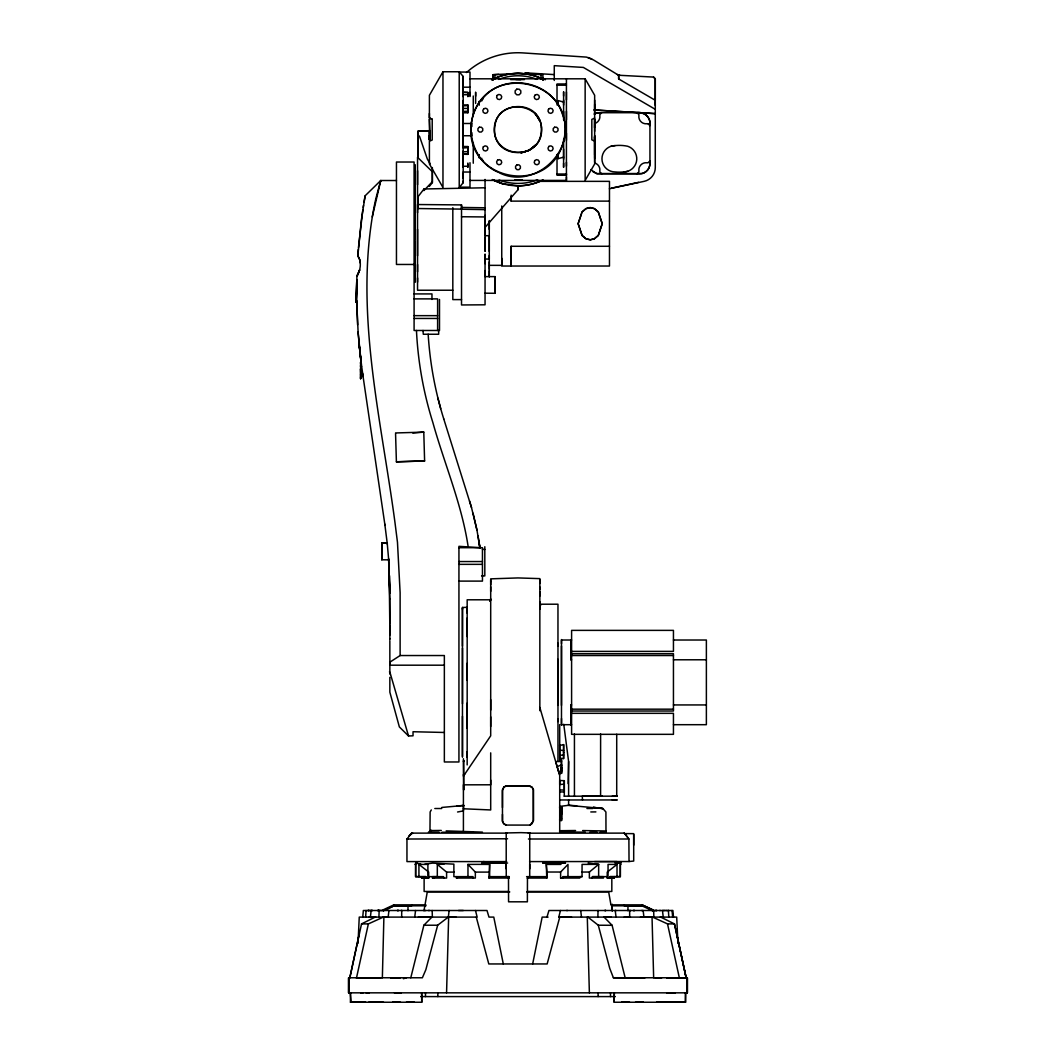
<?xml version="1.0" encoding="UTF-8"?>
<svg xmlns="http://www.w3.org/2000/svg" width="1055" height="1055" viewBox="0 0 1055 1055"><rect width="100%" height="100%" fill="white"/><g stroke="black" fill="none" stroke-linecap="round" stroke-linejoin="round"><path stroke-width="1.5" d="M349.324 992.834L348.625 992.834L348.664 977.787L349.825 977.761L359.333 933.398M360.612 375.409L361.061 362.089L363.118 376.806M360.612 377.782L360.612 378.785L360.625 365.004M381.791 548.877L381.791 559.77L388.688 559.849L387.225 543.206L381.791 543.22L381.778 559.836L381.778 558.688M381.791 546.582L381.791 543.22L387.225 543.206L387.304 543.892L384.811 524.137L384.996 525.416M389.849 638.631L389.849 639.989M389.849 635.097L389.849 631.154M389.849 630.006L389.849 625.022M389.849 623.624L389.849 599.135M407.995 910.729L407.995 905.81M415.182 238.456L415.182 165.094L415.182 282.292M417.543 282.16L417.543 277.927M417.543 271.834L417.543 264.515M417.543 255.824L417.543 229.344M417.543 212.78L417.543 204.419M417.543 184.717L417.543 170.739M418.242 157.986L418.242 130.899L429.622 130.701L418.242 130.952L418.242 157.986L432.352 171.728L432.352 182.62L429.385 186.326M429.398 113.452L429.385 117.923L432.22 119.241L432.22 139.985L429.398 141.304L429.398 163.96L442.968 187.474L442.968 71.753L459.215 71.753L463.171 76.461L463.171 103.271M485.049 209.629L461.523 209.233L461.523 204.907L418.242 204.538M463.171 76.461L463.171 93.236M463.171 112.779L463.171 104.907L467.84 104.959L467.879 112.779L463.171 112.779L463.171 147.977L467.84 147.674L467.879 146.566L463.171 146.447M463.171 92.352L463.171 94.726L467.879 94.726L467.879 92.471L463.171 92.312L467.879 92.471L467.879 96.203M463.171 178.321L463.171 173.323M463.171 165.028L463.171 100.528M463.171 96.717L463.171 95.939M463.87 761.499L463.673 760.642L463.659 790.05L463.409 758.73M467.167 751.674L467.167 757.371M467.167 703.092L467.167 728.372M467.167 680.37L467.167 663.252M467.167 636.574L467.167 618.019M462.459 756.448L462.472 607.456L467.167 607.35L467.167 613.153M467.879 146.566L467.866 154.36L463.171 154.228L467.879 153.674M467.879 96.691L467.879 94.726M469.989 95.649L469.989 92.523L469.989 93.724M475.634 96.163L475.634 92.365L475.634 103.416M485.049 179.442L485.049 235.7L489.283 235.7L489.283 251.472M485.049 263.644L485.049 254.308L485.049 259.016L489.283 259.082L489.283 258.093M485.049 270.581L485.049 276.608L495.164 276.621L495.164 278.507L495.151 293.29L485.049 293.185M485.049 228.487L485.049 251.116L485.049 238.048M485.049 215.365L485.049 227.405L517.979 189.768L517.979 185.825A56.218 56.218 0 0 0 541.321 180.748M489.283 276.806L489.283 255.442M489.283 229.37L489.283 221.313M490.694 780.093L490.694 809.963L463.409 808.763L463.409 831.459L482.452 832.144M490.694 726.539L490.694 716.846M490.694 710.107L490.694 699.636M490.694 591.38L490.694 586.765M490.694 584.721L490.694 578.852L517.979 577.929L539.844 578.628L539.844 580.659M493.041 79.283L493.041 74.707L498.778 74.404M494.914 79.099L494.927 74.602M495.164 291.022L495.151 293.29M495.164 285.167L495.164 282.846L495.164 292.472L495.164 290.455M495.164 285.312L495.164 282.872M501.745 258.264L501.745 266.031L609.474 266.031L609.474 181.355L537.377 181.355M502.457 814.381L502.457 821.014L503.551 823.507L505.886 825.089M502.457 807.563L502.47 789.549L503.842 787.241L506.031 785.883L528.7 785.856L532.023 787.241L533.368 789.417L533.395 820.935L530.296 825.023M506.202 868.819L506.215 832.949L521.038 832.632L529.742 832.949L529.729 868.885M511.148 246.277L511.148 266.031L511.148 246.277L609.474 246.277M539.844 609.21L539.844 601.864M539.844 596.075L539.844 586.989M539.844 583.389L539.844 579.525M542.903 78.782L542.903 80.022L542.903 74.707L517.979 73.402L493.041 74.707L493.041 80.022L493.041 78.782M557.963 721.58L557.963 718.692M557.963 705.373L557.963 659.296M557.963 646.122L557.963 643.207M585.314 832.171L559.704 831.907L559.704 830.72L575.568 830.522M559.704 745.529L559.704 744.777L559.704 758.242L563.607 758.558L563.607 752.452M561.484 813.576L561.497 806.759L561.497 820.447L559.704 820.289L559.704 819.181L561.497 818.456L561.497 806.759L559.704 806.89L559.704 808.143L559.704 806.89L561.497 806.759L561.497 813.497L559.704 815.159M559.704 820.315L561.484 820.434L561.484 811.836L561.484 814.75M561.484 705.413L561.471 646.016M563.607 163.195L563.594 167.31L563.607 149.072M563.607 119.967L563.607 111.579M563.607 105.078L563.607 99.988M563.607 96.031L563.607 91.917L563.607 115.615M563.607 758.558L563.621 744.606L561.009 745.212M566.429 99.882L566.429 91.983M469.989 180.418L566.429 180.418L566.429 176.95M566.429 174.866L566.429 173.904M566.429 166.215L566.429 162.272M566.429 140.407L566.429 133.207M566.429 119.716L566.429 111.342M570.9 704.938L570.9 724.693L570.9 704.938L571.599 704.938M469.989 78.809L585.143 78.809L585.143 180.418L594.651 163.96L594.651 119.241L594.638 131.347M594.651 114.138L594.651 100.185M594.651 162.114L594.651 135.765L594.651 158.303M600.585 796.195L600.612 733.977M616.713 734.267L616.713 796.169L564.161 796.195M633.699 845.161L633.699 833.648L624.758 833.582L628.886 839.002L629.031 861.526L529.597 861.592M359.307 1002.25L350.458 1002.237L350.366 992.834L687.319 992.834L687.293 977.787L679.341 977.787L667.512 923.89L652.03 916.848L640.49 917.098M351.144 992.834L348.664 992.834L348.651 977.787L349.812 977.774L361.535 923.903L375.633 916.887L369.052 917.098M360.612 373.483L360.625 378.059M360.612 371.386L360.612 372.441L360.612 369.501M381.791 544.459L381.791 543.233M429.398 137.427L429.411 131.413L429.398 139.985L429.86 137.097M462.486 648.113L462.472 703.804M462.472 609.698L462.472 607.456M495.164 277.861L495.164 277.135L495.164 286.841L495.164 285.773M529.702 876.639L529.716 864.23M559.704 773.605L561.497 773.328L561.484 759.719L559.678 760.088M561.484 639.554L561.484 724.693L571.599 724.693M561.484 820.434L561.497 818.456M570.9 659.784L570.9 640.016L570.9 659.784L571.599 659.784M591.987 878.05L592.462 876.639L598.633 876.639L598.673 864.348L588.123 863.016M687.319 992.834L687.319 977.787L687.267 992.834L684.814 992.834M360.612 370.898L360.612 368.683M381.791 549.55L381.791 551.092M495.164 276.661L495.164 279.733M527.46 877.892L527.381 901.814L508.563 901.814L508.497 877.905M561.497 761.459L555.669 761.591L559.031 773.249L561.484 773.262L561.484 767.433M561.484 771.587L561.484 759.719M358.146 332.879L356.748 302.429L356.88 276.265C360.52 270.647 361.931 261.653 357.843 255.93L361.338 220.179L365.122 195.795L380.763 180.511L396.456 180.524M481.753 100.964L482.728 98.801M495.164 281.171L495.164 287.408M581.622 872.063L589.402 872.023L598.673 864.348L582.057 864.414L582.057 876.639L562.697 876.639L563.278 878.063L560.601 878.05L560.64 872.023L567.972 864.414L567.972 876.639M563.621 744.606L563.607 752.69M564.293 784.102L564.306 780.687L559.704 780.502L559.704 784.564L564.293 784.102L564.306 791.936L559.704 791.936M598.093 996.593L598.119 992.834M401.665 917.098L401.718 910.505M561.484 765.719L561.497 764.572M589.402 872.023L589.349 878.05L603.42 878.05L603.42 876.639L592.462 876.639M418.927 876.639L418.927 864.414L427.895 864.414L427.895 876.639L437.311 876.639L437.311 864.414L446.595 872.103L446.595 878.05L432.524 878.063L432.537 876.639L443.522 876.639L443.957 878.05M676.637 1002.25L685.473 1002.237L685.552 992.834L685.499 1002.237L614.195 1002.237L614.287 992.834M356.155 302.429L356.801 279.654L356.155 302.429L356.748 281.909L356.722 283.281M561.497 718.508L561.484 725.167M594.651 119.268L594.532 127.695M614.208 1002.237L614.327 992.834M624.283 904.86L624.27 905.81L641.928 905.823L652.557 910.782L652.953 909.924L642.126 904.86L610.885 904.86M559.704 773.856L559.48 774.673M415.169 281.461L415.182 242.505M568.118 783.601L568.605 761.552L563.766 724.31M382.358 977.787L383.901 916.848L388.543 917.098M446.568 992.834L448.652 916.835L455.971 917.098M429.398 119.281L429.86 139.985L429.398 119.241M597.855 917.098L598.053 910.505M485.049 187.777L423.978 188.977L423.925 190.573L432.352 181.684M479.062 155.415L478.97 157.762L479.247 154.703M479.01 156.852L479.075 155.243M378.903 917.098L379.167 910.505L377.822 910.505L382.583 910.505M414.932 864.401L416.936 863.003L415.683 863.016L415.617 876.639L425.838 876.639L425.745 878.05L421.684 878.05L421.486 876.652M358.014 943.447L359.254 917.098L448.124 917.098M473.26 163.235L473.286 142.491M365.623 917.098L366.072 910.505M358.318 249.297L357.843 255.93L359.94 260.058L360.085 262.814M467.972 876.639L467.972 864.414L477.691 864.362L489.639 864.414L488.993 878.05L489.177 876.639L509.117 876.639L506.242 876.639L506.242 864.414M429.86 135.765L429.504 139.985C429.794 126.956 429.438 147.792 429.675 137.018L429.86 139.933M358.463 247.582L362.854 209.523M362.735 917.098L363.342 910.505L487.001 910.505L488.979 917.098L493.78 917.098L503.301 963.954M370.411 917.098L371.136 910.505M557.62 104.643L558.332 100.634L563.607 102.071M449.114 910.505L448.335 917.098L477.15 917.098L475.489 910.505M388.148 917.098L388.952 910.505M414.734 917.098L415.551 910.505M363.184 207.347L363.513 205.316M363.975 202.402L365.07 196.006M372.257 216.948L380.75 180.524L380.512 181.302M423.965 910.808L427.275 891.923L509.763 891.937M532.656 963.954L542.165 917.098L548.073 917.098M383.901 916.848L368.366 923.903L356.524 977.787M556.987 104.933L558.332 100.634M418.4 917.098L432.168 916.861L423.886 925.222L410.777 977.787M677.943 943.447L676.703 917.098L558.794 917.098L560.456 910.505M448.652 916.835L437.667 925.222L425.851 969.69L422.382 977.774L348.651 977.787L348.664 992.834M571.52 917.098L559.757 917.072L547.149 963.954L488.795 963.954L476.28 917.098M614.023 878.05L614.445 876.639L620.327 876.639L620.34 864.52L621.052 864.375L620.327 864.414L620.327 876.639L610.014 876.639L610.436 878.063L614.023 878.05L607.232 878.05L607.232 872.103L617.017 864.414L617.017 876.639M546.965 917.098L548.943 910.505L672.892 910.505L673.472 917.098M380.367 181.763L375.936 198.327A44.706 4.668 -81.3 0 0 372.982 212.859C355.073 316.381 381.448 420.536 394.992 522.7L397.471 542.283L400.122 592.725L400.122 655.537L389.849 662.184L389.849 665.191L444.353 665.191M380.209 182.264L380.763 180.511L380.552 181.17M570.913 653.493L571.599 651.397L673.446 651.383L673.446 630.376L571.599 630.376L571.599 734.333L673.446 734.333L673.446 713.338L571.599 713.325L570.913 711.795L571.599 711.004L673.446 711.004L673.446 653.704L571.599 653.704M463.409 761.433L463.673 760.642M581.595 213.492L578.127 223.7L582.07 235.542L586.092 238.839L590.378 239.788L594.347 238.76L598.225 235.621L602.234 223.7L598.383 212.147L594.519 208.705L590.325 207.584L586.092 208.56L582.07 211.857L578.127 223.7L582.096 235.37L585.841 238.694L590.062 239.815L594.374 238.812L598.37 235.265L602.234 223.7L598.225 211.791L594.268 208.56L589.982 207.611L585.841 208.705L582.096 212.029M489.744 601.324L490.694 598.726M605.28 832.184L605.979 830.971L605.913 812.007L602.919 808.565L568.065 805.282M652.557 910.782L652.953 909.924L642.113 904.874L641.902 905.81L611.61 905.81M359.992 353.095L361.206 363.237L360.625 366.678L360.612 362.129L361.219 363.382L358.977 343.007L361.311 363.988M463.686 805.835L463.409 808.499M431.297 809.91L430.137 811.994L429.965 830.588L441.293 830.443M442.968 71.753L429.398 95.28L429.398 117.923L432.22 119.241M463.409 776.19L490.694 735.823L490.694 581.384M423.978 188.977L418.242 196.441L418.242 208.534L461.523 209.114M463.171 165.806L463.171 182.766L459.228 187.474L459.215 71.753M507.165 833.12L411.661 833.12L406.953 839.015L406.953 861.592L506.651 861.592M429.715 831.511L429.095 832.171L439.038 832.171M411.674 833.173L409.076 835.877L412.663 833.12M637.009 173.838L638.882 171.952L638.882 168.932A7.24 7.24 0 0 1 645.027 162.773L648.06 162.773L649.946 160.901L649.656 165.991A10.524 10.524 0 0 1 642.099 173.548L596.471 173.534L590.76 169.565M464.596 774.423L463.409 775.319L463.409 774.541M559.704 809.713L561.484 808.644M481.753 99.421L483.164 98.616M543.074 179.825C527.671 187.816 508.484 187.737 493.015 179.957M594.413 114.006L597.117 112.714L640.504 112.7L655.287 113.637L593.846 109.971L640.504 112.7L644.565 113.953A10.352 10.352 0 0 1 649.946 123.026L649.946 163.485A10.352 10.352 0 0 1 639.594 173.838L597.275 173.798L593.055 171.859M594.242 114.098L596.629 112.964L601.719 112.674L599.847 114.56L599.847 117.593A7.24 7.24 0 0 1 594.862 123.461M594.651 118.081L591.829 119.4L591.829 139.827L594.651 141.146L594.677 154.861M425.917 904.86L393.818 904.86L382.991 909.924L383.519 910.716M384.561 910.228L394.043 905.81L411.674 905.81L411.661 904.86M383.387 910.768L394.003 905.823L425.943 905.81M491.551 79.943C507.033 71.753 526.247 71.226 542.059 78.822M558.623 771.719L561.511 770.651M498.646 79.415C510.831 74.628 524.928 74.509 537.087 79.389M559.638 806.429L568.619 805.295L568.619 799.967M403.406 978.724L406.36 977.774M537.628 179.746C525.337 184.599 511.438 184.546 499.028 180.115M557.159 766.708L561.484 764.783L561.497 773.328M557.014 154.518L558.148 158.632L563.607 157.155M611.584 188.133L638.671 182.317M609.408 188.74L644.157 181.341A14.058 14.058 0 0 0 655.287 167.587L655.287 78.927L653.599 77.081L618.665 75.248L618.665 78.967L655.287 100.291L655.287 78.848L653.533 77.068M457.567 811.994L463.409 810.899L463.409 784.828L490.694 784.788L490.694 752.861M424.73 864.269L432.497 863.096L453.874 864.137L453.887 876.639L472.996 876.639L473.26 878.05M441.847 807.444L464.029 805.427L456.868 805.994M629.031 861.526L633.699 861.051L633.699 834.373M559.704 755.34L563.607 754.998M430.282 830.496L431.561 830.39M510.62 79.613L524.427 79.587M522.383 179.838L514.748 179.917M463.171 151.854L467.866 151.577L467.84 147.674M463.171 111.448L467.879 111.184M463.171 105.869L467.866 105.645M620.933 861.605L619.667 863.082L614.999 863.016L621.171 863.03L616.74 861.579L594.558 861.592M389.849 677.336L389.849 692.172L399.357 726.908L408.522 735.981L413.033 735.81L413.033 731.735L444.353 732.473M529.043 832.975L529.742 832.949M437.311 864.414L443.97 864.19M395.559 432.959L423.78 432.128L424.611 460.956L396.403 461.8L395.559 433.579M412.808 433.064L423.78 432.128M605.9 832.197L600.071 832.237M558.794 917.098L559.757 917.072M467.866 163.05L467.879 166.202L463.171 166.308L463.171 167.072L463.171 150.997M616.014 796.195L617.32 796.169L612.256 796.195M528.304 833.186L624.283 833.12M456.156 876.639L457.039 878.05M590.787 811.954L595.89 811.902M560.64 872.023L546.938 872.023L546.305 864.414L560.983 864.414M407.982 839.002L406.953 839.015L507.534 838.778M366.032 977.787L369.171 977.774L367.035 977.774M428.436 832.237L429.174 832.237M546.767 878.05L546.305 864.414M624.718 977.8L629.598 977.774M369.237 992.834L366.032 992.834M378.31 1002.237L379.299 1002.237L371.65 1002.237M409.775 1002.237L414.035 1002.237L406.386 1002.237M602.339 796.195L582.281 796.195L582.505 799.967M597.064 832.237L589.758 832.237M627.778 839.002L528.45 839.002M432.524 878.063L434.37 878.05M604.924 910.518L605.887 910.505L604.647 910.505M633.633 910.518L634.596 910.505L633.343 910.505M361.852 992.834L360.995 992.834L363.144 992.834M671.798 992.834L666.773 992.834L667.63 992.834M635.492 1002.237L643.128 1002.237L638.868 1002.237M670.215 1002.237L677.864 1002.237L663.846 1002.237M612.269 799.967L617.241 799.954L559.704 799.967M586.923 808.499L592.673 808.486M610.014 876.639L614.445 876.639M368.762 910.518L372.507 910.505L371.492 910.518M401.045 910.518L402.047 910.505M463.316 910.505L458.49 910.505M641.546 910.518L642.508 910.505M654.522 910.518L655.537 910.505M659.481 910.518L660.483 910.505M666.246 910.518L667.208 910.505M667.947 910.518L668.91 910.505M360.942 977.774L364.146 977.787M381.185 977.787L356.194 977.787M661.749 977.774L654.773 977.787M671.811 977.787L674.092 977.774M666.72 992.834L668.91 992.834M350.392 992.834L351.078 1002.237M381.646 1002.237L368.617 1002.237M395.348 1002.237L392.816 1002.237L400.465 1002.237M459.479 72.056L469.989 72.056L469.989 96.533M566.429 83.978L557.014 83.978L557.014 101.161M557.014 85.204L566.429 85.204M463.171 87.196L469.989 87.196M463.171 108.428L467.879 108.428M463.171 123.488L471.875 123.488L471.875 126.56M463.171 135.739L471.875 135.739L471.875 132.679M594.624 139.985L594.479 137.058M463.171 172.031L469.989 172.031M557.014 174.022L566.429 174.022M566.429 175.249L557.014 175.249L557.014 158.065M459.479 187.17L469.989 187.17L469.989 162.707M511.148 195.135L511.148 201.123L609.474 201.123M414.088 264.462L396.456 264.462L396.456 162.022L414.088 162.022L414.088 330.479L439.5 330.479L439.5 299.462M452.819 290.231L417.543 290.231L417.543 157.169M414.088 293.923L431.97 293.923L431.97 299.462M414.088 298.882L437.614 298.882L437.614 330.479M461.523 299.607L452.819 299.607L452.819 207.703M414.088 315.656L437.614 315.656M414.088 318.452L437.614 318.452M443.759 418.941L471.506 507.547L476.966 530.138L479.88 547.69L458.938 546.332L458.938 761.974L444.353 761.974L444.353 655.537L400.122 655.537M458.938 547.703L482.452 547.703L482.452 581.107L458.938 581.107M482.452 549.378L484.812 549.378M458.938 561.55L482.452 561.55M458.938 564.346L482.452 564.346M481.581 575.925L484.812 575.925L484.812 546.701M389.849 598.765L389.269 581.437L389.849 628.609M491.366 599.794L467.167 599.794L467.167 764.915M539.844 604.212L557.963 604.212L557.963 760.51M571.599 640.016L561.484 640.016L561.497 643.682M673.446 640.016L706.375 640.016L706.375 724.693L673.446 724.693M571.599 655.537L673.446 655.537M673.446 659.784L706.375 659.784M673.446 704.938L706.375 704.938M571.599 709.171L673.446 709.171M576.689 805.809L568.619 805.295M434.818 808.512L441.676 808.512M441.966 832.237L472.706 832.197M506.149 863.043L481.819 863.043L507.613 863.03M446.595 872.103L454.323 872.103M467.972 864.414L475.343 872.103L488.993 872.103M425.838 876.639L415.617 876.639L415.604 864.533M526.59 876.639L546.741 876.639M598.633 876.639L608.049 876.639L608.049 864.414L617.017 864.414M421.684 878.05L428.712 878.05L428.66 872.023L418.927 864.414M456.314 878.063L475.343 878.05L475.343 872.103M488.993 878.05L509.354 878.05M527.17 878.063L546.952 878.05L546.938 872.023M560.601 878.05L579.802 878.05L579.92 876.639L582.057 876.639M508.391 891.462L424.123 891.462L424.123 876.942M527.553 891.462L611.821 891.462L611.821 876.942M526.682 891.923L608.669 891.923L610.885 904.517M428.33 910.505L429.583 910.505M656.975 910.505L655.722 910.505L656.685 910.518M361.535 923.903L368.366 923.903M423.886 925.222L437.667 925.222M598.291 925.222L612.098 925.301L625.167 977.787L613.377 977.734L609.711 968.253L598.291 925.222L587.872 917.098M359.254 977.787L365.755 977.774M400.465 977.787L390.93 977.787L393.99 977.787M668.91 977.774L666.72 977.774L669.912 977.787M394.451 992.834L401.322 992.834M420.708 996.593L615.329 996.593M381.448 1002.237L383.493 1002.237M350.471 1002.237L421.749 1002.237L421.657 992.834L421.736 1002.237M683.666 1002.25L685.499 1002.237M607.232 878.05L610.436 878.063M425.745 878.05L428.712 878.05M629.822 910.505L630.837 910.518M663.701 910.505L662.448 910.505L663.252 917.098M664.149 910.505L665.402 910.505M368.999 910.505L367.747 910.505L368.749 910.518M379.075 910.505L377.822 910.505L378.824 910.518M624.191 917.098L630.428 917.098M667.512 923.89L674.475 923.916L686.132 977.708L674.475 923.916L660.338 916.927L663.503 917.098M627.026 977.774L645.014 977.787L638.038 977.774M672.76 977.774L679.75 977.787L670.189 977.774M613.377 977.734L687.319 977.787L686.132 977.774L676.611 933.504M374.195 977.774L380.024 977.787M368.314 977.774L369.237 977.774M674.092 992.834L674.949 992.834M672.8 992.834L675.002 992.834M362.34 1002.237L358.08 1002.237L365.729 1002.237M611.465 878.063L614.379 878.063L614.023 876.639M566.588 910.505L567.564 910.505M424.809 910.505L425.811 910.518M673.472 1002.224L677.956 1002.237M664.294 1002.237L656.645 1002.237L657.634 1002.237M629.558 1002.237L621.923 1002.237L626.169 1002.237M615.368 910.505L616.133 910.518M389.269 581.437L388.609 558.715M611.531 878.05L614.379 878.063M461.523 216.737L485.049 216.948M446.173 830.892L463.409 831.446M461.523 207.439L485.049 207.782M559.704 789.944L564.293 790.063M515.79 79.494L520.695 79.653M506.215 832.949L507.31 832.988M611.214 917.098L603.777 916.808L612.098 925.301M582.624 830.562L605.979 830.971M554.271 74.602L524.915 72.821L531.957 74.127M483.124 861.579L499.754 863.03M559.704 750.092L563.607 750.567M502.365 183.676L492.434 179.601L502.365 183.676L517.979 185.825L517.979 189.768M415.683 863.016L420.826 864.177M360.625 366.006L361.601 366.256M617.399 74.523L619.865 75.301M499.2 172.769C535.03 190.612 577.995 149.665 561.959 113.083M588.07 57.524L591.802 58.948M497.947 172.123C470.055 160.268 461.905 120.072 482.926 98.234C504.198 72.373 550.024 80.496 561.524 111.738M479.075 103.983L478.97 101.465L479.287 105.17M481.753 158.263L481.753 159.806L483.164 160.611M655.287 109.311L583.362 67.428L554.271 65.661L554.271 80.444M618.27 75.063L593.503 59.95L586.475 57.102L522.66 52.895A76.87 76.87 0 0 0 466.495 72.531M542.903 78.11L545.435 79.732M481.753 159.806L482.728 160.426M624.758 833.582L628.886 839.002M624.125 833.12L626.195 835.006M601.719 173.838L599.847 171.952L599.847 168.932A7.24 7.24 0 0 0 594.862 163.05M558.385 158.58L557.62 154.558M418.294 135.132L419.666 136.702L427.38 159.16L430.203 163.815M585.143 78.809L594.651 95.28L594.651 119.03M469.541 500.993L471.506 507.547M428.172 334.25C429.926 362.986 435.174 391.511 443.773 418.98M408.522 735.981L389.849 672.009L389.849 641.084M539.844 707.496L559.704 775.412L559.704 831.907M437.93 398.17L440.687 408.601M473.049 513.192L476.966 530.138M393.818 904.86L394.043 905.81M468.103 546.332C461.655 503.697 444.34 463.686 432.814 422.369A366.744 365.887 0 0 1 416.461 330.479M478.021 535.769L479.946 548.204M478.97 541.413L479.748 546.701M362.577 373.193L384.917 524.836M462.459 757.187L462.459 716.319M361.377 364.344L358.08 332.022L359.57 349.1M615.223 910.505L616.041 917.098M361.061 362.089L361.219 363.382M643.128 910.505L643.932 917.098M580.712 910.505L581.476 917.098M387.225 543.206L387.304 543.905M672.035 910.505L672.668 917.098M422.989 330.479L423.306 334.25L438.669 334.25L438.669 330.479M478.97 101.755L479.062 103.812M668.395 910.505L668.817 917.098M388.649 559.229L389.809 590.154M473.26 96.005L473.286 115.285M357.605 324.834L356.722 300.543M653.652 910.505L653.876 917.098M462.459 608.26L462.486 609.038M587.292 917.098L589.376 992.834M652.03 916.848L653.652 977.787M432.181 910.505L432.352 917.098M429.398 135.765L429.477 139.972M389.532 575.687L389.836 593.306M467.84 104.959L467.879 112.779M495.164 288.252L495.164 278.072M360.599 362.287L360.612 363.843M437.838 992.834L437.851 996.593M629.65 910.505L629.664 917.098M594.651 104.34L594.664 109.575M561.484 767.697L561.484 768.383M467.866 151.577L467.866 154.36M462.459 609.922L462.433 646.122M687.293 977.787L687.306 992.834M568.605 761.552L568.619 796.195M490.694 579.762L490.694 581.569M489.283 270.766L489.283 276.608M467.879 164.211L467.879 167.112L467.879 166.202M463.171 181.117L463.171 182.752M381.791 546.424L381.791 548.495M381.791 552.504L381.791 553.321M381.791 555.181L381.791 559.084M360.612 368.881L360.612 369.989M360.612 376.556L360.612 378.785M627.962 905.81L627.962 910.729M618.665 75.248L618.665 78.967M610.476 992.834L610.476 996.593M574.434 733.977L574.434 796.195M566.429 78.809L566.429 180.418M564.306 780.687L564.306 796.195M563.607 139.484L563.607 159.239M559.704 724.627L559.704 759.943M541.03 74.602L541.03 79.099M539.844 581.424L539.844 589.31M539.844 591.71L539.844 710.701M511.148 196.599L511.148 201.123M501.745 205.976L501.745 265.359L489.283 265.346L489.283 261.825M489.639 864.414L489.639 876.639M489.283 220.535L489.283 257.868M489.283 266.031L489.283 269.289M485.049 259.701L485.049 304.803L461.523 304.961L461.523 204.907M432.352 167.56L432.352 182.62M425.481 992.834L425.481 996.593M424.611 460.956L396.403 461.8M389.849 629.769L389.849 638.921M390.35 674.712A58.724 5.895 73.5 0 1 389.506 671.679M654.825 102.005A14.111 14.111 0 0 1 655.287 105.579M492.606 79.455A56.218 56.218 0 0 1 543.826 79.692M611.056 146.249A40.13 40.13 0 0 1 627.672 146.249A13.174 13.174 0 0 1 623.597 171.952M615.131 145.603A13.174 13.174 0 0 0 601.957 158.778A13.174 13.174 0 0 0 615.131 171.952A40.13 40.13 0 0 0 627.672 171.306M612.217 904.399L612.203 910.834L612.217 904.399M541.439 127.141C544.921 158.646 495.454 162.061 494.347 130.517C492.896 100.884 538.709 97.627 541.439 127.141M495.006 125.097C488.781 156.325 538.604 163.749 541.36 131.374C544.42 103.43 499.318 96.875 495.006 125.097M471.756 120.639C460.336 181.407 552.293 198.999 564.188 138.587C575.608 77.833 483.652 60.227 471.756 120.639M359.623 269.988L356.88 276.291L359.61 270.067M483.322 146.856L482.808 148.768L483.797 150.496L485.722 151.01L487.436 150.008L487.951 148.096L486.962 146.368L485.049 145.854L483.322 146.856M497.103 95.438L496.589 97.363L497.578 99.078L499.49 99.592L501.217 98.603L501.732 96.678L500.743 94.963L498.817 94.449L497.103 95.438M534.727 160.624L534.212 162.549L535.215 164.264L537.127 164.778L538.854 163.789L539.369 161.863L538.367 160.149L536.454 159.635L534.727 160.624M548.508 109.219L547.993 111.131L548.982 112.859L550.908 113.373L552.622 112.384L553.137 110.459L552.147 108.731L550.222 108.217L548.508 109.219M503.842 787.241L502.457 790.564L502.47 821.41L503.842 823.718L506.136 825.076L529.676 825.089L532.023 823.718L533.395 820.394L533.382 789.562L532.023 787.241L529.781 785.896L517.979 785.856L506.084 785.909L503.842 787.241M483.797 108.731L482.808 110.459L483.322 112.384L485.049 113.373L486.962 112.859L487.951 111.131L487.436 109.219L485.722 108.217L483.797 108.731M497.578 160.149L496.589 161.863L497.103 163.789L498.817 164.778L500.743 164.264L501.732 162.549L501.217 160.624L499.49 159.635L497.578 160.149M535.215 94.963L534.212 96.678L534.727 98.603L536.454 99.592L538.367 99.078L539.369 97.363L538.854 95.438L537.127 94.449L535.215 94.963M548.982 146.368L547.993 148.096L548.508 150.008L550.222 151.01L552.147 150.496L553.137 148.768L552.622 146.856L550.908 145.854L548.982 146.368M516.805 89.161L515.157 90.809L515.157 93.143L516.805 94.805L519.139 94.805L520.801 93.143L520.801 90.809L519.139 89.161L516.805 89.161M479.352 127.22L477.941 128.618L477.941 130.609L479.352 132.02L481.331 132.02L482.742 130.609L482.742 128.618L481.331 127.22L479.352 127.22M516.976 164.844L515.578 166.255L515.578 168.246L516.976 169.644L518.968 169.644L520.379 168.246L520.379 166.255L518.968 164.844L516.976 164.844M554.614 127.22L553.202 128.618L553.202 130.609L554.614 132.02L556.605 132.02L558.003 130.609L558.003 128.618L556.605 127.22L554.614 127.22M536.164 144.509L529.122 150.311L521.078 152.896L529.122 150.311L536.164 144.509M554.956 863.003L542.666 863.043L565.572 863.03L554.956 863.003M648.06 123.738L645.027 123.738A7.24 7.24 0 0 1 638.882 117.593L638.882 114.56L637.009 112.674C644.513 111.342 651.238 118.12 649.946 125.611L648.06 123.738M398.539 910.505L397.287 910.505L398.539 910.505M602.919 808.565L593.424 807.352L602.919 808.565M537.641 116.683L535.004 113.333L539.738 120.837L537.641 116.683M540.476 605.517L539.844 602.603L540.49 605.53"/></g></svg>
